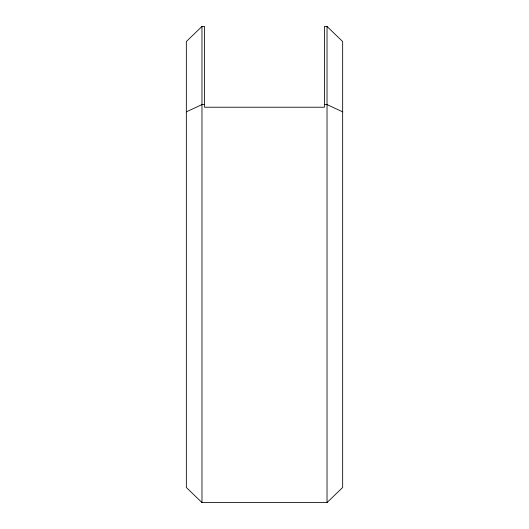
<?xml version="1.0" encoding="UTF-8"?>
<svg xmlns="http://www.w3.org/2000/svg" width="529" height="529" viewBox="0 0 529 529"><rect width="100%" height="100%" fill="white"/><g stroke="black" fill="none" stroke-linecap="round" stroke-linejoin="round"><path stroke-width="0.79" d="M201.972 26.45L186.34 41.553L186.34 487.493L201.972 502.55L327.028 502.55L342.66 487.493L342.66 41.553L327.028 26.45L324.422 26.45L324.422 107.222L204.578 107.222L204.578 26.45L201.972 26.45L201.972 502.55M186.34 111.85L201.972 104.61L204.578 104.61M324.422 104.61L327.028 104.61L342.66 111.85M327.028 26.45L327.028 502.55"/></g></svg>
